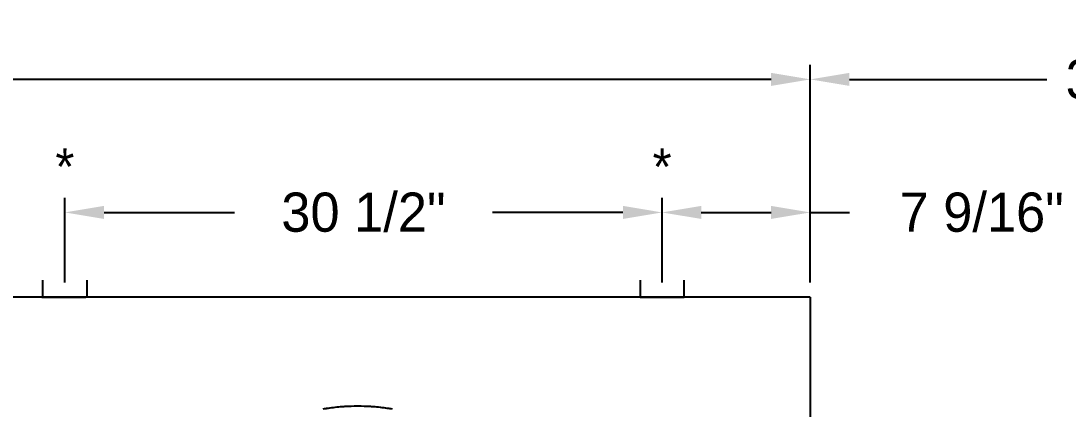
# Model space of a CAD drawing. Extents: x -24 to 296, y -58 to 147.
# Drawn here: x 129.8 to 183.2, y 47.9 to 67.7 of the extents above; entities that cross this region are included whole.
import ezdxf
from ezdxf.enums import TextEntityAlignment as Align

# ---------------------------------------------------------------- set-up
doc = ezdxf.new("R2010")
doc.units = 0
doc.header["$MEASUREMENT"] = 0
doc.layers.get('0').update_dxf_attribs({"linetype": 'CONTINUOUS'})
doc.layers.get('Defpoints').update_dxf_attribs({"linetype": 'CONTINUOUS'})
doc.layers.add('0 Unit', color=7, linetype='CONTINUOUS')
doc.layers.add('RH01NO', color=7, linetype='CONTINUOUS')
doc.dimstyles.get("Standard").update_dxf_attribs({"dimtxt": 2, "dimasz": 2, "dimexe": 0.75, "dimexo": 0.75, "dimgap": 0.75, "dimtad": 0, "dimtih": 1, "dimtoh": 1, "dimdec": 4, "dimzin": 0, "dimdsep": 46, "dimlunit": 5, "dimtxsty": 'STANDARD', "dimcen": 0.09, "dimadec": 0, "dimazin": 0, "dimtfac": 1, "dimtdec": 4, "dimtofl": 0, "dimtmove": 0, "dimatfit": 3, "dimfxl": 1, "dimfrac": 2, "dimtolj": 1, "dimtzin": 0, "dimarcsym": 0})

# ---------------------------------------------------------------- blocks, each defined once
blk = doc.blocks.new('*D19')
at = {"layer": '0 Unit', "color": 0, "lineweight": -2}
for p, q in [((33.863, 54.335), (33.863, 65.448)), ((170.051, 54.335), (170.051, 65.448)), ((35.863, 64.698), (93.54, 64.698)), ((168.051, 64.698), (110.374, 64.698))]:
    blk.add_line(p, q, dxfattribs=at)
at = {"layer": '0 Unit', "color": 0}
for points in [[(35.863, 65.031), (35.863, 64.365), (33.863, 64.698)], [(168.051, 65.031), (168.051, 64.365), (170.051, 64.698)]]:
    blk.add_solid(points, dxfattribs=at)
at = {"layer": 'Defpoints', "color": 0}
for p in [(170.051, 64.698), (33.863, 53.585), (170.051, 53.585)]:
    blk.add_point(p, dxfattribs=at)
at = {"layer": '0 Unit', "color": 0, "insert": (101.957, 64.698), "char_height": 2, "attachment_point": 5}
blk.add_mtext('\\A1;136 3/16"', dxfattribs=at)
blk = doc.blocks.new('*D21')
at = {"layer": '0 Unit', "color": 0, "lineweight": -2}
for p, q in [((162.488, 54.335), (162.488, 58.659)), ((170.051, 54.335), (170.051, 58.659)), ((164.488, 57.909), (168.051, 57.909)), ((170.051, 57.909), (172.051, 57.909))]:
    blk.add_line(p, q, dxfattribs=at)
at = {"layer": '0 Unit', "color": 0}
for points in [[(164.488, 58.243), (164.488, 57.576), (162.488, 57.909)], [(168.051, 58.243), (168.051, 57.576), (170.051, 57.909)]]:
    blk.add_solid(points, dxfattribs=at)
at = {"layer": 'Defpoints', "color": 0}
for p in [(170.051, 57.909), (162.488, 53.585), (170.051, 53.585)]:
    blk.add_point(p, dxfattribs=at)
at = {"layer": '0 Unit', "color": 0, "insert": (178.801, 57.909), "char_height": 2, "attachment_point": 5}
blk.add_mtext('\\A1;7 9/16"', dxfattribs=at)
blk = doc.blocks.new('*D23')
at = {"layer": '0 Unit', "color": 0, "lineweight": -2}
for p, q in [((170.051, 54.335), (170.051, 65.448)), ((200.051, 54.335), (200.051, 65.448)), ((172.051, 64.698), (182.134, 64.698)), ((198.051, 64.698), (187.968, 64.698))]:
    blk.add_line(p, q, dxfattribs=at)
at = {"layer": '0 Unit', "color": 0}
for points in [[(172.051, 65.031), (172.051, 64.365), (170.051, 64.698)], [(198.051, 65.031), (198.051, 64.365), (200.051, 64.698)]]:
    blk.add_solid(points, dxfattribs=at)
at = {"layer": 'Defpoints', "color": 0}
for p in [(200.051, 64.698), (170.051, 53.585), (200.051, 53.585)]:
    blk.add_point(p, dxfattribs=at)
at = {"layer": '0 Unit', "color": 0, "insert": (185.051, 64.698), "char_height": 2, "attachment_point": 5}
blk.add_mtext('\\A1;30"', dxfattribs=at)
blk = doc.blocks.new('*D26')
at = {"layer": '0 Unit', "color": 0, "lineweight": -2}
for p, q in [((132.004, 54.335), (132.004, 58.659)), ((162.488, 54.335), (162.488, 58.659)), ((134.004, 57.909), (140.663, 57.909)), ((160.488, 57.909), (153.829, 57.909))]:
    blk.add_line(p, q, dxfattribs=at)
at = {"layer": '0 Unit', "color": 0}
for points in [[(134.004, 58.243), (134.004, 57.576), (132.004, 57.909)], [(160.488, 58.243), (160.488, 57.576), (162.488, 57.909)]]:
    blk.add_solid(points, dxfattribs=at)
at = {"layer": 'Defpoints', "color": 0}
for p in [(132.004, 57.909), (132.004, 53.585), (162.488, 53.585)]:
    blk.add_point(p, dxfattribs=at)
at = {"layer": '0 Unit', "color": 0, "insert": (147.246, 57.909), "char_height": 2, "attachment_point": 5}
blk.add_mtext('\\A1;30 1/2"', dxfattribs=at)

msp = doc.modelspace()

# ---------------------------------------------------------------- linework, layer by layer
at = {"color": 7, "linetype": 'Continuous', "lineweight": 25}
for points, knots in [([(148.72749, 47.87206), (148.49199, 47.90628), (148.021, 47.97473), (147.30789, 48.01891), (146.59395, 48.01891), (145.88084, 47.97473), (145.40985, 47.90628), (145.17435, 47.87206)], [0, 0, 0, 0, 0.20000006, 0.40000001, 0.59999999, 0.79999994, 1, 1, 1, 1]), ([(148.65872, 47.87887), (148.53817, 47.89877), (148.19612, 47.95523), (147.6264, 48.00299), (146.95315, 48.02587), (146.27988, 48.00329), (145.70889, 47.95562), (145.36557, 47.89908), (145.24377, 47.87902)], [0, 0, 0, 0, 0.10683841, 0.30314296, 0.49944752, 0.69575221, 0.89205686, 1, 1, 1, 1])]:
    msp.add_open_spline(points, degree=3, knots=knots, dxfattribs=at)
at = {"layer": '0 Unit'}
for p, q in [((130.87896, 53.58475), (130.87896, 54.45975)), ((133.12896, 54.45975), (133.12896, 53.58475)), ((161.36334, 54.45975), (161.36334, 53.58475)), ((163.61334, 53.58475), (163.61334, 54.45975)), ((170.05084, 53.58475), (33.86334, 53.58475)), ((130.83209, 53.58475), (133.08209, 53.58475)), ((133.12896, 53.58475), (130.87896, 53.58475)), ((161.36334, 53.58475), (163.61334, 53.58475)), ((170.05084, 53.58475), (167.42584, 53.58475)), ((170.05084, 53.58475), (170.05084, 22.58475))]:
    msp.add_line(p, q, dxfattribs=at)
at = {"layer": 'RH01NO'}
msp.add_line((170.05084, 53.58475), (170.05084, 19.33475), dxfattribs=at)

# ---------------------------------------------------------------- texts
at = {"layer": '0 Unit'}
for p in [(132.00662, 59.30908), (162.491, 59.30097)]:
    msp.add_text('*', height=1.87063, dxfattribs=at).set_placement(p, align=Align.CENTER)

# ---------------------------------------------------------------- dimensions: what is measured, and where the dimension line sits
for base, p1, p2, picture, middle in [((170.05084, 64.69804), (33.86334, 53.58475), (170.05084, 53.58475), '*D19', (101.95709, 64.69804)), ((200.05084, 64.69804), (170.05084, 53.58475), (200.05084, 53.58475), '*D23', (185.05084, 64.69804)), ((132.00396, 57.90933), (162.48834, 53.58475), (132.00396, 53.58475), '*D26', (147.24615, 57.90933)), ((170.05084, 57.90933), (162.48834, 53.58475), (170.05084, 53.58475), '*D21', (178.80084, 57.90933))]:
    dim = msp.add_linear_dim(base=base, p1=p1, p2=p2, dimstyle='Standard', override={"dimpost": '"'}, dxfattribs=at)
    dim.commit()
    dim.dimension.update_dxf_attribs({"geometry": picture, "text_midpoint": middle})

doc.saveas('drawing.dxf')
